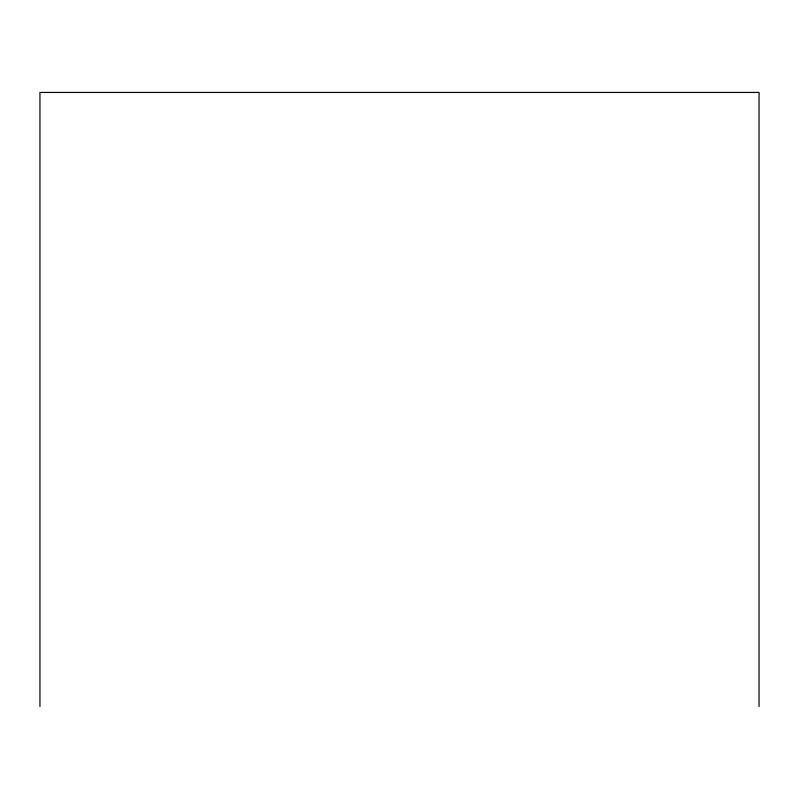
<?xml version="1.0" encoding="UTF-8"?>
<svg xmlns="http://www.w3.org/2000/svg" width="799" height="799" viewBox="0 0 799 799"><rect width="100%" height="100%" fill="white"/><g stroke="black" fill="none" stroke-linecap="round" stroke-linejoin="round"><path stroke-width="1.2" d="M759.05 706.566L759.05 92.434L39.95 92.434L39.95 706.566"/></g></svg>
